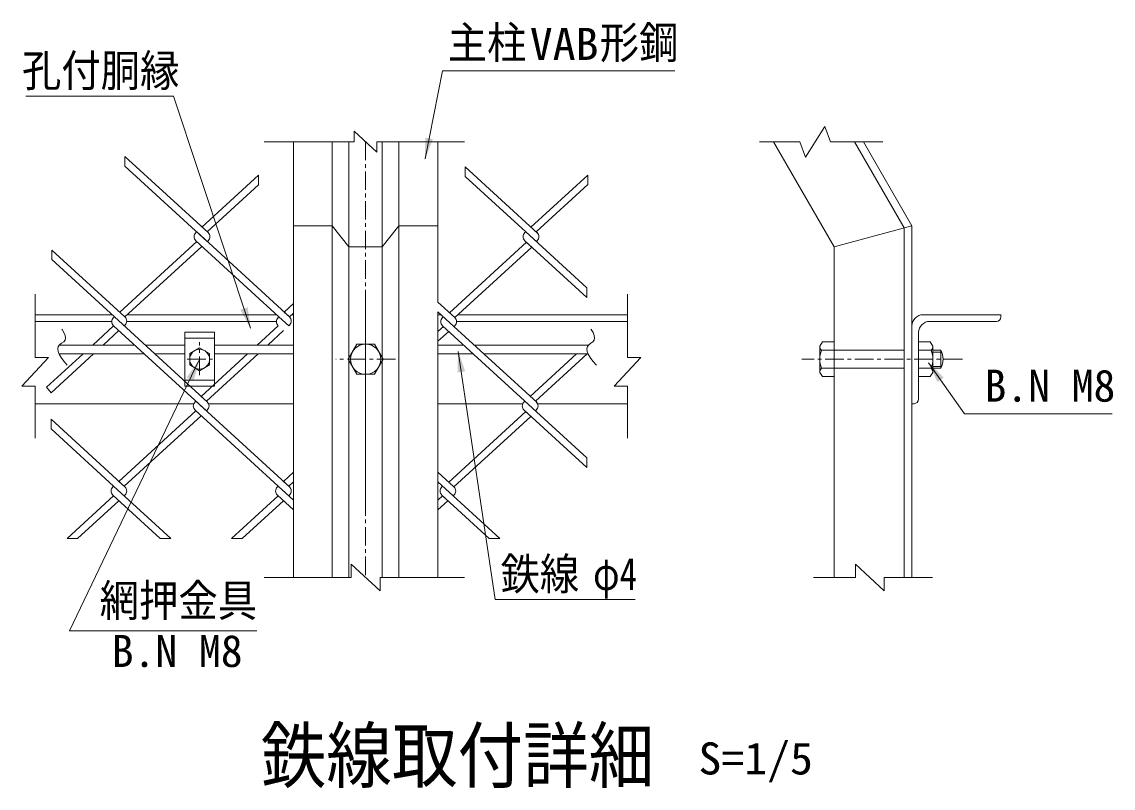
# Model space of a CAD drawing. Units: millimetres, scale not verified, with parts at other scales. Extents: x -4455 to 4455, y -3150 to 3150.
# Drawn here: x 1518 to 2991, y 374 to 1408 of the extents above; entities that cross this region are included whole.
import ezdxf
from ezdxf.enums import TextEntityAlignment as Align

# ---------------------------------------------------------------- set-up
doc = ezdxf.new("R2010")
doc.units = ezdxf.units.MM
doc.header["$LTSCALE"] = 20
doc.linetypes.add('DASHED', pattern=[7.5, 6, -1.5])
doc.linetypes.add('USER1', pattern=[2, 1.25, -0.25, 0.25, -0.25])
doc.layers.add('0-3_7詳細', color=7, linetype='Continuous', lineweight=18)
doc.styles.add('ＭＳ ゴシック', font='')
doc.styles.get('ＭＳ ゴシック').set_extended_font_data('MS Gothic')

msp = doc.modelspace()

# ---------------------------------------------------------------- linework, layer by layer
at = {"layer": '0-3_7詳細', "color": 4}
for p, q in [((1996.98, 1232.4), (1966.14, 1260.6)), ((1966.14, 1246.5), (1966.14, 1260.6)), ((2575.37, 1225.52), (2601.61, 1266.77)), ((2609.11, 1246.15), (2601.61, 1266.77)), ((1966.14, 1246.5), (1844.55, 1246.5)), ((1996.98, 1246.5), (2115.07, 1246.5)), ((1996.98, 1246.5), (1996.98, 1232.4)), ((2513.23, 1246.15), (2567.86, 1246.15)), ((2575.37, 1225.52), (2567.86, 1246.15)), ((2609.11, 1246.15), (2679.97, 1246.15)), ((1535.67, 955.28), (1535.67, 1040.86)), ((2335.36, 955.28), (2335.36, 1040.86)), ((1553.67, 955.28), (1517.67, 916.51)), ((1535.67, 955.28), (1553.67, 955.28)), ((1535.67, 916.51), (1517.67, 916.51)), ((1535.67, 916.51), (1535.67, 846.32)), ((2335.36, 916.51), (2317.36, 916.51)), ((2335.36, 916.51), (2335.36, 846.32)), ((2001.13, 640.41), (1962.36, 676.41)), ((1962.36, 658.41), (1962.36, 676.41)), ((2642.8, 658.41), (2642.8, 676.41)), ((2681.58, 640.41), (2642.8, 676.41)), ((1962.36, 658.41), (1844.55, 658.41)), ((2001.13, 658.41), (2115.07, 658.41)), ((2001.13, 658.41), (2001.13, 640.41)), ((2642.8, 658.41), (2586.24, 658.41)), ((2681.58, 658.41), (2746.85, 658.41)), ((2681.58, 658.41), (2681.58, 640.41))]:
    msp.add_line(p, q, dxfattribs=at)
at = {"layer": '0-3_7詳細'}
for p, q in [((1884.24, 1246.5), (1884.24, 1221.52)), ((1884.24, 1246.5), (1884.24, 1027.85)), ((1936.74, 1246.5), (1936.74, 1132.84)), ((1959.24, 1246.5), (1959.24, 1104.71)), ((2004.24, 1246.5), (2004.24, 1104.71)), ((2026.74, 1246.5), (2026.74, 1132.84)), ((2079.24, 1246.5), (2079.24, 1029.81)), ((2614, 1104.71), (2532.34, 1246.15)), ((2708.5, 1130.03), (2641.46, 1246.15)), ((2719, 1132.84), (2653.59, 1246.15)), ((1936.74, 1160.39), (1936.74, 1075.96)), ((2026.74, 1156.47), (2026.74, 1077.92)), ((1959.24, 1139.77), (1959.24, 1096.58)), ((2004.24, 1135.85), (2004.24, 1098.54)), ((1936.74, 1132.84), (1884.24, 1132.84)), ((1936.74, 1132.84), (1936.74, 658.41)), ((1936.74, 1132.84), (1936.74, 1012.84)), ((1936.74, 1132.84), (1959.24, 1104.71)), ((2004.24, 1104.71), (2026.74, 1132.84)), ((2026.74, 1132.84), (2026.74, 658.41)), ((2026.74, 1132.84), (2026.74, 1012.84)), ((2026.74, 1132.84), (2079.24, 1132.84)), ((2719, 1132.84), (2614, 1104.71)), ((2708.5, 1130.03), (2708.5, 658.41)), ((2719, 1132.84), (2719, 658.41)), ((1959.24, 1104.71), (1959.24, 954.61)), ((1959.24, 1104.71), (2004.24, 1104.71)), ((2004.24, 1104.71), (2004.24, 954.61)), ((2614, 1104.71), (2614, 658.41)), ((1884.24, 1027.85), (1884.24, 787.3)), ((2079.24, 1016.79), (2079.24, 1012.84)), ((1535.67, 1012.84), (1639.5, 1012.84)), ((1535.67, 1003.84), (1639.17, 1003.84)), ((1659.29, 1003.84), (1861.2, 1003.84)), ((1660.05, 1012.84), (1861.52, 1012.84)), ((1861.52, 1012.84), (1846.74, 1012.84)), ((1882.07, 1012.84), (1884.24, 1012.84)), ((1884.24, 1012.84), (1882.07, 1012.84)), ((1884.24, 1014.83), (1884.24, 1012.84)), ((2079.24, 1012.84), (2083.55, 1012.84)), ((2079.24, 1012.84), (2079.24, 787.3)), ((2083.55, 1012.84), (2079.24, 1012.84)), ((2104.42, 1003.84), (2335.36, 1003.84)), ((2116.74, 1012.84), (2106.24, 1012.84)), ((2106.24, 1012.84), (2335.36, 1012.84)), ((2734, 1012.84), (2839, 1012.84)), ((2743, 1003.84), (2833, 1003.84)), ((2839, 1012.84), (2839, 1009.84)), ((1777.59, 989.39), (1737.72, 989.39)), ((1737.72, 989.39), (1737.72, 916.3)), ((1777.59, 989.39), (1777.59, 916.3)), ((2719, 892.84), (2719, 997.84)), ((2728, 898.84), (2728, 988.84)), ((1777.59, 981.09), (1737.72, 981.09)), ((2594.8, 970.6), (2598.13, 976.36)), ((2598.13, 976.36), (2614, 976.36)), ((2743.88, 976.36), (2728, 976.36)), ((2747.2, 970.6), (2743.88, 976.36)), ((1567.85, 960.02), (1682.94, 960.02)), ((1568.39, 972.02), (1669.84, 972.02)), ((1684.05, 972.02), (1737.72, 972.02)), ((1697.15, 960.02), (1737.72, 960.02)), ((1777.59, 972.02), (1884.24, 972.02)), ((1777.59, 960.02), (1884.24, 960.02)), ((2079.24, 972.02), (2113.9, 972.02)), ((2079.24, 960.02), (2126.99, 960.02)), ((2128.11, 972.02), (2282.62, 972.02)), ((2141.2, 960.02), (2282.09, 960.02)), ((2594.8, 935.08), (2594.8, 970.6)), ((2596.86, 964.84), (2614, 964.84)), ((2745.14, 964.84), (2728, 964.84)), ((2747.2, 935.08), (2747.2, 970.6)), ((2747.2, 964.84), (2757.86, 964.84)), ((2757.86, 940.84), (2757.86, 964.84)), ((1744.26, 945.11), (1757.66, 937.38)), ((1757.66, 937.38), (1771.05, 945.11)), ((1959.24, 951.08), (1959.24, 658.41)), ((2004.24, 951.08), (2004.24, 658.41)), ((2594.8, 935.08), (2598.13, 929.32)), ((2596.86, 940.84), (2614, 940.84)), ((2745.14, 940.84), (2728, 940.84)), ((2747.2, 935.08), (2743.88, 929.32)), ((2747.2, 940.84), (2757.86, 940.84)), ((1777.59, 924.61), (1737.72, 924.6)), ((1777.59, 916.3), (1737.72, 916.3)), ((1535.67, 892.84), (1749.81, 892.84)), ((1769.61, 892.84), (1884.24, 892.84)), ((2079.24, 892.84), (2193.87, 892.84)), ((2213.67, 892.84), (2335.36, 892.84)), ((2719, 892.84), (2722, 892.84)), ((1884.24, 787.3), (1884.24, 762.53)), ((2079.24, 787.3), (2079.24, 762.53)), ((1884.24, 762.53), (1884.24, 658.41)), ((2079.24, 762.53), (2079.24, 658.41))]:
    msp.add_line(p, q, dxfattribs=at)
at = {"layer": '0-3_7詳細', "color": 1, "linetype": 'USER1'}
for p, q in [((1981.74, 1246.34), (1981.74, 658.41)), ((1981.74, 1027.75), (1981.74, 762.17)), ((1757.66, 931.38), (1757.66, 976.04)), ((1740.89, 952.84), (1775.2, 952.84)), ((2022.04, 952.84), (1941.39, 952.84)), ((2787.12, 952.84), (2570.54, 952.84))]:
    msp.add_line(p, q, dxfattribs=at)
at = {"layer": '0-3_7詳細', "color": 3}
for p, q in [((1768.96, 1123.71), (1656.88, 1226.41)), ((1656.88, 1213.39), (1656.88, 1226.41)), ((1767.89, 1111.67), (1656.88, 1213.39)), ((2214.09, 1122.72), (2116.11, 1212.5)), ((2116.11, 1199.48), (2116.11, 1212.5)), ((1837.14, 1201.17), (1760.78, 1131.2)), ((1837.14, 1201.17), (1837.14, 1188.15)), ((2213.02, 1110.68), (2116.11, 1199.48)), ((2281.58, 1201.51), (2204.84, 1131.2)), ((2281.58, 1201.51), (2281.58, 1188.49)), ((1837.14, 1188.15), (1767.89, 1124.69)), ((2281.58, 1188.49), (2211.95, 1124.69)), ((1878.9, 1009.94), (1753.68, 1124.69)), ((2197.74, 1124.69), (2196.67, 1123.71)), ((2197.74, 1124.69), (2196.67, 1123.71)), ((2280.23, 1049.09), (2197.74, 1124.69)), ((1753.68, 1111.67), (1649.77, 1016.45)), ((1760.78, 1105.16), (1656.88, 1009.94)), ((1864.69, 1009.94), (1752.61, 1112.65)), ((1768.96, 1112.65), (1767.89, 1111.67)), ((2198.81, 1110.68), (2094.9, 1015.47)), ((2204.84, 1105.16), (2196.67, 1112.65)), ((2280.23, 1036.07), (2196.67, 1112.65)), ((2213.02, 1112.65), (2211.95, 1111.67)), ((2213.02, 1112.65), (2211.95, 1111.67)), ((1656.88, 1009.94), (1558.32, 1100.25)), ((2205.91, 1104.17), (2102, 1008.96)), ((2280.23, 1049.09), (2280.23, 1036.07)), ((1884.24, 1027.85), (1871.8, 1016.45)), ((1878.9, 1009.94), (1871.8, 1016.45)), ((2102, 1008.96), (2079.24, 1029.81)), ((2100.93, 996.92), (2079.24, 1016.79)), ((1642.67, 1009.94), (1641.6, 1008.96)), ((1642.67, 1009.94), (1641.6, 1008.96)), ((1767.89, 895.19), (1642.67, 1009.94)), ((1864.69, 1009.94), (1863.62, 1008.96)), ((1864.69, 1009.94), (1863.62, 1008.96)), ((1877.83, 997.9), (1864.69, 1009.94)), ((1884.24, 1014.83), (1878.9, 1009.94)), ((2086.72, 1009.94), (2085.65, 1008.96)), ((2086.72, 1009.94), (2085.65, 1008.96)), ((1641.59, 997.9), (1613.35, 972.02)), ((1648.7, 991.39), (1627.56, 972.02)), ((1766.82, 883.15), (1641.6, 997.9)), ((1657.24, 999.22), (1655.8, 997.9)), ((1656.87, 998.88), (1655.8, 997.9)), ((1863.62, 997.9), (1835.38, 972.02)), ((1870.73, 991.39), (1849.59, 972.02)), ((1878.9, 998.88), (1877.83, 997.9)), ((2086.72, 996.92), (2079.24, 990.06)), ((2093.83, 990.41), (2079.24, 977.04)), ((2211.95, 882.17), (2085.65, 997.9)), ((2102.37, 998.24), (2100.93, 996.92)), ((2213.02, 894.21), (2100.93, 996.92)), ((1600.25, 960.02), (1551.14, 915.02)), ((1822.28, 960.02), (1759.71, 902.69)), ((1836.49, 960.02), (1766.82, 896.17)), ((2266.34, 960.02), (2203.77, 902.69)), ((2280.55, 960.02), (2210.87, 896.17)), ((1767.89, 895.19), (1759.71, 902.69)), ((1752.61, 896.17), (1751.54, 895.19)), ((1752.61, 896.17), (1751.54, 895.19)), ((1863.62, 781.43), (1751.54, 884.13)), ((1878.9, 780.45), (1752.61, 896.17)), ((1767.89, 884.13), (1766.82, 883.15)), ((2196.66, 896.17), (2195.59, 895.19)), ((2196.66, 896.17), (2195.59, 895.19)), ((2203.77, 876.64), (2195.59, 884.13)), ((2280.23, 806.58), (2195.59, 884.13)), ((2280.23, 819.6), (2196.66, 896.17)), ((2211.95, 884.13), (2210.87, 883.15)), ((2211.95, 884.13), (2210.87, 883.15)), ((1656.87, 780.45), (1557.25, 871.74)), ((1557.25, 858.72), (1557.25, 871.74)), ((1752.61, 883.15), (1648.7, 787.94)), ((1759.71, 876.64), (1655.8, 781.43)), ((2197.74, 882.17), (2093.83, 786.96)), ((2204.84, 875.66), (2100.93, 780.45)), ((1641.59, 781.43), (1557.25, 858.72)), ((2280.23, 819.6), (2280.23, 806.58)), ((1884.24, 800.32), (1870.73, 787.94)), ((2100.93, 780.45), (2079.24, 800.32)), ((1641.59, 781.43), (1640.52, 780.45)), ((1641.59, 781.43), (1640.52, 780.45)), ((1718.6, 710.86), (1641.59, 781.43)), ((1656.87, 780.45), (1648.7, 787.94)), ((1863.62, 781.43), (1862.55, 780.45)), ((1863.62, 781.43), (1862.55, 780.45)), ((1884.24, 762.53), (1863.62, 781.43)), ((1878.9, 780.45), (1870.73, 787.94)), ((1884.24, 787.3), (1877.83, 781.43)), ((2099.86, 768.41), (2079.24, 787.3)), ((2085.65, 781.43), (2084.58, 780.45)), ((2085.65, 781.43), (2084.58, 780.45)), ((1641.59, 768.41), (1578.8, 710.86)), ((1704.39, 710.86), (1640.52, 769.39)), ((1656.87, 769.39), (1655.8, 768.41)), ((1863.62, 768.41), (1800.82, 710.86)), ((1884.24, 749.51), (1862.55, 769.39)), ((1878.9, 769.39), (1877.83, 768.41)), ((2085.65, 768.41), (2079.24, 762.53)), ((2148.45, 710.86), (2084.58, 769.39)), ((2092.76, 761.9), (2084.58, 769.39)), ((2100.93, 769.39), (2099.86, 768.41)), ((2100.93, 769.39), (2099.86, 768.41)), ((2162.66, 710.86), (2099.86, 768.41)), ((1648.7, 761.9), (1593.01, 710.86)), ((1870.73, 761.9), (1815.03, 710.86)), ((2092.76, 761.9), (2079.24, 749.51)), ((1593.01, 710.86), (1578.8, 710.86)), ((1718.6, 710.86), (1704.39, 710.86)), ((1815.03, 710.86), (1800.82, 710.86)), ((2162.66, 710.86), (2148.45, 710.86))]:
    msp.add_line(p, q, dxfattribs=at)
at = {"layer": '0-3_7詳細', "color": 3, "linetype": 'DASHED'}
for p, q in [((2614, 964.84), (2708.5, 964.84)), ((2614, 940.84), (2708.5, 940.84))]:
    msp.add_line(p, q, dxfattribs=at)
at = {"layer": '0-3_7詳細', "color": 1}
for p, q in [((2747.2, 962.44), (2759.07, 962.44)), ((2747.2, 943.24), (2759.07, 943.24))]:
    msp.add_line(p, q, dxfattribs=at)
at = {"layer": '0-3_7詳細'}
for points in [[(2398.95, 1342), (2085.6, 1342), (2061.89, 1223.53)], [(1523.18, 1307.77), (1722.27, 1307.77), (1826.39, 994.79)], [(2598.13, 929.32), (2614, 929.32), (2614, 976.36)], [(2743.88, 929.32), (2728, 929.32), (2728, 976.36)], [(1771.05, 945.11), (1771.05, 960.58), (1757.66, 968.31), (1744.26, 960.58), (1744.26, 945.11)], [(2345.58, 628.52), (2156.5, 628.52), (2106.74, 963.33)], [(1834.99, 586.21), (1582.01, 586.21), (1756.79, 951.04)], [(2989.1, 879.21), (2790.01, 879.21), (2741.62, 947.89)]]:
    msp.add_lwpolyline(points, dxfattribs=at)
at = {"layer": '0-3_7詳細', "color": 3}
for points in [[(1642.67, 1009.94), (1558.32, 1087.23), (1558.32, 1100.25)], [(1614.46, 960.02), (1557.25, 907.59), (1551.14, 915.02)]]:
    msp.add_lwpolyline(points, dxfattribs=at)
at = {"layer": '0-3_7詳細', "color": 4}
for points in [[(1571.59, 993.29), (1571.9, 992.9), (1574.56, 988.7), (1576.13, 984.94), (1576.6, 981.63), (1575.97, 978.75), (1574.25, 976.32), (1571.43, 974.33), (1568.61, 972.33), (1566.85, 969.84), (1566.17, 966.89), (1566.56, 963.46), (1568.03, 959.55), (1570.57, 955.17), (1574.18, 950.31), (1578.87, 944.97)], [(2285.82, 993.29), (2286.13, 992.9), (2288.79, 988.7), (2290.36, 984.94), (2290.83, 981.63), (2290.21, 978.75), (2288.49, 976.32), (2285.67, 974.33), (2282.84, 972.33), (2281.09, 969.84), (2280.4, 966.89), (2280.8, 963.46), (2282.26, 959.55), (2284.8, 955.17), (2288.42, 950.31), (2293.11, 944.97)], [(2335.36, 955.28), (2353.36, 955.28), (2317.36, 916.51)]]:
    msp.add_lwpolyline(points, dxfattribs=at)
at = {"layer": '0-3_7詳細', "color": 3}
msp.add_lwpolyline([(1958.22, 952.84), (1969.98, 973.21), (1993.5, 973.21), (2005.26, 952.84), (1993.5, 932.48), (1969.98, 932.48)], close=True, dxfattribs=at)
msp.add_circle((1981.74, 952.84), 20.4, dxfattribs=at)
at = {"layer": '0-3_7詳細'}
msp.add_circle((1757.66, 952.84), 13.4, dxfattribs=at)
at = {"layer": '0-3_7詳細', "color": 3}
for centre, start, end in [((1757.68, 1118.18), 132.5, 227.5), ((1763.89, 1118.18), 312.5, 47.5), ((2201.73, 1118.18), 132.5, 227.5), ((2207.95, 1118.18), 312.5, 47.5), ((1646.66, 1003.43), 132.5, 227.5), ((1651.81, 1004.41), 312.5, 47.5), ((1868.69, 1003.43), 132.5, 227.5), ((1873.84, 1004.41), 312.5, 47.5), ((2090.72, 1003.43), 132.5, 227.5), ((2096.93, 1003.43), 312.5, 47.5), ((1756.61, 889.66), 132.5, 227.5), ((1762.82, 889.66), 312.5, 47.5), ((2200.66, 889.66), 132.5, 227.5), ((2206.88, 889.66), 312.5, 47.5), ((1645.59, 774.92), 132.5, 227.5), ((1651.81, 774.92), 312.5, 47.5), ((1867.62, 774.92), 132.5, 227.5), ((1873.84, 774.92), 312.5, 47.5), ((2089.65, 774.92), 132.5, 227.5), ((2095.86, 774.92), 312.5, 47.5)]:
    msp.add_arc(centre, 7.5, start, end, dxfattribs=at)
at = {"layer": '0-3_7詳細'}
for centre, radius, start, end in [((2734, 997.84), 15, 90, 180), ((2743, 988.84), 15, 90, 180), ((2833, 1009.84), 6, 270, 0), ((2603.89, 970.6), 9.09, 180, 219.3382), ((2630.8, 952.84), 36, 160.52878, 199.47122), ((2711.2, 952.84), 36, 340.52878, 19.47122), ((2738.12, 970.6), 9.09, 320.6618, 0), ((2737.08, 952.84), 24, 330, 30), ((2603.89, 935.08), 9.09, 140.6618, 180), ((2738.12, 935.08), 9.09, 0, 39.3382), ((2722, 898.84), 6, 270, 0)]:
    msp.add_arc(centre, radius, start, end, dxfattribs=at)
for points in [[(2061.5, 1221.57), (2062.28, 1252.01), (2072.5, 1249.96)], [(1827.02, 992.89), (1812.6, 1019.71), (1822.49, 1023)], [(2106.45, 965.31), (2116.01, 936.4), (2105.7, 934.87)], [(1757.66, 952.84), (1749.39, 923.54), (1740, 928.04)], [(2740.47, 949.53), (2762.01, 928), (2753.49, 922)]]:
    msp.add_solid(points, dxfattribs=at)

# ---------------------------------------------------------------- texts
at = {"layer": '0-3_7詳細', "color": 3, "style": 'ＭＳ ゴシック'}
for s, width, p in [('主柱', 0.9, (2092.51, 1345.61)), ('VAB', 1.05, (2203.31, 1343.89)), ('形鋼', 0.9, (2297.78, 1345.61)), ('孔付胴縁', 0.9, (1517.89, 1307.87)), ('鉄線', 0.9, (2163.78, 628.47)), ('φ4', 0.8, (2288.7, 628.47)), ('網押金具', 0.9, (1622.77, 592.56)), ('S=1/5', 1.05, (2430.95, 379.34))]:
    msp.add_text(s, height=43.26, dxfattribs=dict(at, width=width)).set_placement(p, align=Align.BOTTOM_LEFT)
for p in [(2817.05, 882.58), (1639.1, 524.46)]:
    msp.add_text('B.N M8', height=43.26, dxfattribs=at).set_placement(p, align=Align.BOTTOM_LEFT)
at = {"layer": '0-3_7詳細', "style": 'ＭＳ ゴシック', "width": 0.9}
msp.add_text('鉄線取付詳細', height=72.14, dxfattribs=at).set_placement((1840.08, 360.35), align=Align.BOTTOM_LEFT)

doc.saveas('drawing.dxf')
